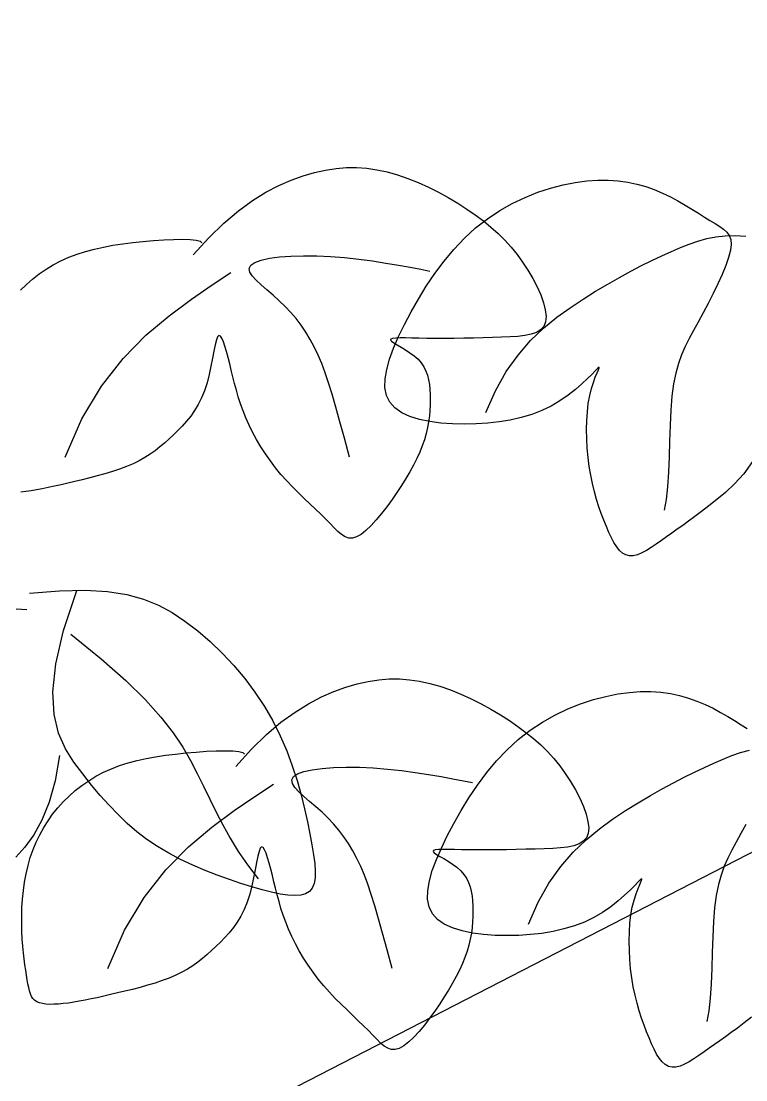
# Model space of a CAD drawing. Extents: x 941299 to 942979, y 2579300 to 2579597.
# Drawn here: x 942765.334 to 942766.765, y 2579508.357 to 2579510.447 of the extents above; entities that cross this region are included whole.
import ezdxf

# ---------------------------------------------------------------- set-up
doc = ezdxf.new("R2010")
doc.units = 0
doc.layers.get('0').update_dxf_attribs({"linetype": 'CONTINUOUS'})
doc.layers.add('LH', color=94, linetype='CONTINUOUS')
doc.layers.add('尺寸标注', color=2, linetype='CONTINUOUS')

# ---------------------------------------------------------------- blocks, each defined once
blk = doc.blocks.new('15')
at = {"layer": 'LH', "color": 38}
for p, q in [((0.2713, 2.2558), (0.2863, 2.2603)), ((0.2863, 2.2603), (0.3008, 2.2635)), ((0.3008, 2.2635), (0.3148, 2.2657)), ((0.3148, 2.2657), (0.3284, 2.2668)), ((0.3284, 2.2668), (0.3418, 2.2669)), ((0.3418, 2.2669), (0.3551, 2.2659)), ((0.3551, 2.2659), (0.3684, 2.2639)), ((0.3684, 2.2639), (0.3818, 2.261)), ((0.3818, 2.261), (0.3954, 2.2571)), ((0.2393, 2.2432), (0.2556, 2.2502)), ((0.2556, 2.2502), (0.2713, 2.2558)), ((0.3954, 2.2571), (0.409, 2.2524)), ((0.409, 2.2524), (0.4227, 2.2469)), ((0.4227, 2.2469), (0.4362, 2.2409)), ((-0.8758, 2.2256), (-0.8594, 2.2299)), ((-0.8594, 2.2299), (-0.8435, 2.2331)), ((-0.8435, 2.2331), (-0.8284, 2.2351)), ((-0.8284, 2.2351), (-0.8139, 2.2361)), ((-0.8139, 2.2361), (-0.8001, 2.2362)), ((-0.8001, 2.2362), (-0.7869, 2.2353)), ((-0.7869, 2.2353), (-0.7743, 2.2335)), ((-0.7743, 2.2335), (-0.7622, 2.231)), ((-0.7622, 2.231), (-0.7506, 2.2277)), ((0.2045, 2.2233), (0.2222, 2.2343)), ((0.2222, 2.2343), (0.2393, 2.2432)), ((0.4362, 2.2409), (0.4495, 2.2342)), ((0.4495, 2.2342), (0.4624, 2.2272)), ((-0.9095, 2.2133), (-0.8926, 2.2201)), ((-0.8926, 2.2201), (-0.8758, 2.2256)), ((-0.7506, 2.2277), (-0.7394, 2.2237)), ((-0.7394, 2.2237), (-0.7286, 2.2192)), ((-0.7286, 2.2192), (-0.7182, 2.2142)), ((0.1861, 2.2099), (0.2045, 2.2233)), ((0.4624, 2.2272), (0.4749, 2.2198)), ((0.4749, 2.2198), (0.4868, 2.2122)), ((-0.9429, 2.196), (-0.9263, 2.2053)), ((-0.9263, 2.2053), (-0.9095, 2.2133)), ((-0.7182, 2.2142), (-0.7083, 2.2089)), ((-0.7083, 2.2089), (-0.6988, 2.2034)), ((-0.6988, 2.2034), (-0.6898, 2.1979)), ((0.167, 2.1937), (0.1861, 2.2099)), ((0.4868, 2.2122), (0.498, 2.2045)), ((0.498, 2.2045), (0.5086, 2.1966)), ((-0.9591, 2.1853), (-0.9429, 2.196)), ((-0.6898, 2.1979), (-0.6813, 2.1926)), ((-0.6813, 2.1926), (-0.6734, 2.1876)), ((-0.6734, 2.1876), (-0.6661, 2.183)), ((0.1472, 2.1744), (0.167, 2.1937)), ((0.5086, 2.1966), (0.5185, 2.1884)), ((0.5185, 2.1884), (0.5279, 2.18)), ((-0.9746, 2.1732), (-0.9591, 2.1853)), ((-0.6661, 2.183), (-0.6593, 2.179)), ((-0.6593, 2.179), (-0.6533, 2.1753)), ((-0.6533, 2.1753), (-0.6481, 2.1717)), ((0.1267, 2.1518), (0.1472, 2.1744)), ((0.5279, 2.18), (0.5367, 2.1712)), ((-1.0031, 2.145), (-0.9893, 2.1597)), ((-0.9893, 2.1597), (-0.9746, 2.1732)), ((-0.6704, 2.1592), (-0.6585, 2.1615)), ((-0.6585, 2.1615), (-0.6461, 2.1629)), ((-0.6481, 2.1717), (-0.6439, 2.1677)), ((-0.6461, 2.1629), (-0.633, 2.1633)), ((-0.6439, 2.1677), (-0.6408, 2.1633)), ((-0.6408, 2.1633), (-0.6388, 2.158)), ((-0.633, 2.1633), (-0.6189, 2.1624)), ((-0.0034, 2.1595), (0.0086, 2.1622)), ((0.0086, 2.1622), (0.021, 2.1645)), ((0.021, 2.1645), (0.0338, 2.1664)), ((0.0338, 2.1664), (0.047, 2.1681)), ((0.047, 2.1681), (0.0605, 2.1695)), ((0.0605, 2.1695), (0.0742, 2.1707)), ((0.0742, 2.1707), (0.0878, 2.1716)), ((0.0878, 2.1716), (0.1007, 2.1722)), ((0.1007, 2.1722), (0.1125, 2.1724)), ((0.1125, 2.1724), (0.1226, 2.1721)), ((0.1226, 2.1721), (0.1306, 2.1713)), ((0.1306, 2.1713), (0.1359, 2.1698)), ((0.1359, 2.1698), (0.138, 2.1676)), ((0.5367, 2.1712), (0.545, 2.1621)), ((0.545, 2.1621), (0.5529, 2.1525)), ((-0.7169, 2.1422), (-0.705, 2.1474)), ((-0.705, 2.1474), (-0.6934, 2.152)), ((-0.6934, 2.152), (-0.6819, 2.156)), ((-0.6819, 2.156), (-0.6704, 2.1592)), ((-0.6382, 2.1516), (-0.6391, 2.1439)), ((-0.6388, 2.158), (-0.6382, 2.1516)), ((-0.0476, 2.144), (-0.0372, 2.1487)), ((-0.0372, 2.1487), (-0.0263, 2.1528)), ((-0.0263, 2.1528), (-0.0151, 2.1564)), ((-0.0151, 2.1564), (-0.0034, 2.1595)), ((0.2161, 2.1449), (0.2271, 2.1473)), ((0.2271, 2.1473), (0.2402, 2.1491)), ((0.2402, 2.1491), (0.2552, 2.1502)), ((0.2552, 2.1502), (0.2717, 2.1507)), ((0.2717, 2.1507), (0.2893, 2.1506)), ((0.2893, 2.1506), (0.3075, 2.1498)), ((0.3075, 2.1498), (0.326, 2.1483)), ((0.326, 2.1483), (0.3446, 2.1463)), ((0.3446, 2.1463), (0.3628, 2.1438)), ((0.5529, 2.1525), (0.5603, 2.1424)), ((-1.0161, 2.1294), (-1.0031, 2.145)), ((-0.7425, 2.1303), (-0.7294, 2.1365)), ((-0.7294, 2.1365), (-0.7169, 2.1422)), ((-0.6415, 2.1345), (-0.6452, 2.1238)), ((-0.6391, 2.1439), (-0.6415, 2.1345)), ((-0.0762, 2.1267), (-0.0671, 2.133)), ((-0.0671, 2.133), (-0.0576, 2.1388)), ((-0.0576, 2.1388), (-0.0476, 2.144)), ((0.2003, 2.1341), (0.2024, 2.1383)), ((0.2011, 2.1293), (0.2003, 2.1341)), ((0.2024, 2.1383), (0.2078, 2.1419)), ((0.2078, 2.1419), (0.2161, 2.1449)), ((0.3628, 2.1438), (0.3804, 2.1411)), ((0.3804, 2.1411), (0.397, 2.1383)), ((0.397, 2.1383), (0.4124, 2.1356)), ((0.4124, 2.1356), (0.4262, 2.1329)), ((0.4262, 2.1329), (0.4381, 2.1306)), ((0.5603, 2.1424), (0.5673, 2.1318)), ((-1.0283, 2.1131), (-1.0161, 2.1294)), ((-0.7704, 2.1162), (-0.7562, 2.1236)), ((-0.7562, 2.1236), (-0.7425, 2.1303)), ((-0.6452, 2.1238), (-0.6499, 2.112)), ((-0.093, 2.1128), (-0.0848, 2.12)), ((-0.0848, 2.12), (-0.0762, 2.1267)), ((0.1518, 2.1122), (0.1761, 2.1286)), ((0.2043, 2.1241), (0.2011, 2.1293)), ((0.2095, 2.1184), (0.2043, 2.1241)), ((0.2161, 2.1122), (0.2095, 2.1184)), ((0.5673, 2.1318), (0.5737, 2.1209)), ((0.5737, 2.1209), (0.5793, 2.1099)), ((-1.0395, 2.0964), (-1.0283, 2.1131)), ((-0.8006, 2.0994), (-0.7852, 2.1082)), ((-0.7852, 2.1082), (-0.7704, 2.1162)), ((-0.6499, 2.112), (-0.6556, 2.0996)), ((-0.1007, 2.1052), (-0.093, 2.1128)), ((0.1243, 2.0936), (0.1518, 2.1122)), ((0.2237, 2.1057), (0.2161, 2.1122)), ((0.2319, 2.0988), (0.2237, 2.1057)), ((0.5793, 2.1099), (0.5841, 2.0992)), ((-1.0499, 2.0795), (-1.0395, 2.0964)), ((-0.8166, 2.0899), (-0.8006, 2.0994)), ((-0.6556, 2.0996), (-0.6618, 2.0868)), ((0.0948, 2.0718), (0.1243, 2.0936)), ((0.24, 2.0915), (0.2319, 2.0988)), ((0.2478, 2.084), (0.24, 2.0915)), ((0.5841, 2.0992), (0.5877, 2.0889)), ((-1.0595, 2.0627), (-1.0499, 2.0795)), ((-0.8503, 2.0682), (-0.8332, 2.0795)), ((-0.8332, 2.0795), (-0.8166, 2.0899)), ((-0.6618, 2.0868), (-0.6683, 2.0739)), ((0.2552, 2.0761), (0.2478, 2.084)), ((0.2621, 2.0679), (0.2552, 2.0761)), ((0.5877, 2.0889), (0.5901, 2.0794)), ((0.5901, 2.0794), (0.5911, 2.0709)), ((-1.0681, 2.0462), (-1.0595, 2.0627)), ((-0.8678, 2.0556), (-0.8503, 2.0682)), ((-0.6683, 2.0739), (-0.675, 2.0613)), ((0.0644, 2.0461), (0.0948, 2.0718)), ((0.2687, 2.0593), (0.2621, 2.0679)), ((0.5904, 2.0636), (0.5881, 2.0577)), ((0.5911, 2.0709), (0.5904, 2.0636)), ((-0.8851, 2.0413), (-0.8678, 2.0556)), ((-0.6815, 2.0494), (-0.6877, 2.0382)), ((-0.675, 2.0613), (-0.6815, 2.0494)), ((0.2748, 2.0502), (0.2687, 2.0593)), ((0.2806, 2.0406), (0.2748, 2.0502)), ((0.5785, 2.0497), (0.5715, 2.0473)), ((0.584, 2.0532), (0.5785, 2.0497)), ((0.5881, 2.0577), (0.584, 2.0532)), ((-1.0759, 2.0303), (-1.0681, 2.0462)), ((-0.9022, 2.0249), (-0.8851, 2.0413)), ((-0.6877, 2.0382), (-0.6934, 2.0276)), ((0.0344, 2.0154), (0.0644, 2.0461)), ((0.1571, 2.0399), (0.1555, 2.0335)), ((0.1588, 2.0441), (0.1571, 2.0399)), ((0.1605, 2.0457), (0.1588, 2.0441)), ((0.1624, 2.0449), (0.1605, 2.0457)), ((0.1643, 2.0421), (0.1624, 2.0449)), ((0.1664, 2.0375), (0.1643, 2.0421)), ((0.1684, 2.0315), (0.1664, 2.0375)), ((0.286, 2.0306), (0.2806, 2.0406)), ((0.3868, 2.041), (0.3863, 2.0398)), ((0.3863, 2.0398), (0.3877, 2.0381)), ((0.3892, 2.0418), (0.3868, 2.041)), ((0.3877, 2.0381), (0.3907, 2.0359)), ((0.3932, 2.0423), (0.3892, 2.0418)), ((0.3907, 2.0359), (0.395, 2.0333)), ((0.3989, 2.0425), (0.3932, 2.0423)), ((0.406, 2.0425), (0.3989, 2.0425)), ((0.4143, 2.0424), (0.406, 2.0425)), ((0.4238, 2.0422), (0.4143, 2.0424)), ((0.4343, 2.042), (0.4238, 2.0422)), ((0.4457, 2.0419), (0.4343, 2.042)), ((0.4577, 2.0419), (0.4457, 2.0419)), ((0.4701, 2.042), (0.4577, 2.0419)), ((0.4829, 2.0422), (0.4701, 2.042)), ((0.4957, 2.0424), (0.4829, 2.0422)), ((0.5084, 2.0427), (0.4957, 2.0424)), ((0.5208, 2.043), (0.5084, 2.0427)), ((0.5326, 2.0434), (0.5208, 2.043)), ((0.5438, 2.0438), (0.5326, 2.0434)), ((0.554, 2.0445), (0.5438, 2.0438)), ((0.5633, 2.0456), (0.554, 2.0445)), ((0.5715, 2.0473), (0.5633, 2.0456)), ((-1.0825, 2.015), (-1.0759, 2.0303)), ((-0.9186, 2.006), (-0.9022, 2.0249)), ((-0.6934, 2.0276), (-0.6987, 2.0171)), ((0.1538, 2.0253), (0.152, 2.0157)), ((0.1555, 2.0335), (0.1538, 2.0253)), ((0.1705, 2.0245), (0.1684, 2.0315)), ((0.1726, 2.0166), (0.1705, 2.0245)), ((0.2911, 2.02), (0.286, 2.0306)), ((0.395, 2.0333), (0.4002, 2.0303)), ((0.4002, 2.0303), (0.4059, 2.0269)), ((0.4059, 2.0269), (0.4118, 2.0231)), ((0.4118, 2.0231), (0.4175, 2.0189)), ((-1.0878, 2.0006), (-1.0825, 2.015)), ((-0.6987, 2.0171), (-0.7034, 2.0062)), ((0.0059, 1.9791), (0.0344, 2.0154)), ((0.152, 2.0157), (0.15, 2.0052)), ((0.1747, 2.0083), (0.1726, 2.0166)), ((0.1768, 1.9999), (0.1747, 2.0083)), ((0.2958, 2.0088), (0.2911, 2.02)), ((0.3004, 1.9967), (0.2958, 2.0088)), ((0.4175, 2.0189), (0.4226, 2.0144)), ((0.4226, 2.0144), (0.4269, 2.0096)), ((0.4269, 2.0096), (0.4303, 2.0045)), ((-1.0916, 1.9871), (-1.0878, 2.0006)), ((-0.9342, 1.9841), (-0.9186, 2.006)), ((-0.7076, 1.9947), (-0.7111, 1.9821)), ((-0.7034, 2.0062), (-0.7076, 1.9947)), ((0.1476, 1.9943), (0.1448, 1.9835)), ((0.15, 2.0052), (0.1476, 1.9943)), ((0.1788, 1.9913), (0.1768, 1.9999)), ((0.3049, 1.9833), (0.3004, 1.9967)), ((0.4303, 2.0045), (0.433, 1.999)), ((0.433, 1.999), (0.435, 1.9934)), ((0.435, 1.9934), (0.4365, 1.9874)), ((-1.0937, 1.9745), (-1.0916, 1.9871)), ((-0.9484, 1.959), (-0.9342, 1.9841)), ((-0.8213, 1.9809), (-0.8273, 1.9749)), ((-0.8167, 1.9857), (-0.8213, 1.9809)), ((-0.817, 1.9769), (-0.8147, 1.9825)), ((-0.8136, 1.9887), (-0.8167, 1.9857)), ((-0.8147, 1.9825), (-0.8129, 1.9866)), ((-0.8121, 1.9899), (-0.8136, 1.9887)), ((-0.8129, 1.9866), (-0.812, 1.9891)), ((-0.812, 1.9891), (-0.8121, 1.9899)), ((-0.7111, 1.9821), (-0.714, 1.9679)), ((-0.02, 1.9361), (0.0059, 1.9791)), ((0.1448, 1.9835), (0.1416, 1.9731)), ((0.181, 1.9826), (0.1788, 1.9913)), ((0.1834, 1.9738), (0.181, 1.9826)), ((0.3095, 1.9683), (0.3049, 1.9833)), ((0.4365, 1.9874), (0.4375, 1.9812)), ((0.4375, 1.9812), (0.4382, 1.9748)), ((-1.0939, 1.9631), (-1.0937, 1.9745)), ((-0.8346, 1.968), (-0.8432, 1.9606)), ((-0.8273, 1.9749), (-0.8346, 1.968)), ((-0.8221, 1.9618), (-0.8196, 1.97)), ((-0.8196, 1.97), (-0.817, 1.9769)), ((-0.714, 1.9679), (-0.7162, 1.9518)), ((0.1416, 1.9731), (0.1377, 1.9635)), ((0.186, 1.9649), (0.1834, 1.9738)), ((0.1889, 1.9558), (0.186, 1.9649)), ((0.3144, 1.9514), (0.3095, 1.9683)), ((0.4382, 1.9748), (0.4385, 1.9682)), ((0.4385, 1.9682), (0.4387, 1.9613)), ((-1.092, 1.9528), (-1.0939, 1.9631)), ((-1.0877, 1.9439), (-1.092, 1.9528)), ((-0.9612, 1.9302), (-0.9484, 1.959)), ((-0.8529, 1.953), (-0.8636, 1.9456)), ((-0.8432, 1.9606), (-0.8529, 1.953)), ((-0.8263, 1.9423), (-0.8244, 1.9525)), ((-0.8244, 1.9525), (-0.8221, 1.9618)), ((-0.7162, 1.9518), (-0.7176, 1.9335)), ((0.1333, 1.9548), (0.1285, 1.9469)), ((0.1377, 1.9635), (0.1333, 1.9548)), ((0.1922, 1.9467), (0.1889, 1.9558)), ((0.3198, 1.9322), (0.3144, 1.9514)), ((0.4386, 1.9543), (0.4383, 1.9471)), ((0.4387, 1.9613), (0.4386, 1.9543)), ((-1.0809, 1.9363), (-1.0877, 1.9439)), ((-0.8752, 1.9388), (-0.8876, 1.9329)), ((-0.8636, 1.9456), (-0.8752, 1.9388)), ((-0.8275, 1.9314), (-0.8263, 1.9423)), ((0.1233, 1.9396), (0.1179, 1.9328)), ((0.1285, 1.9469), (0.1233, 1.9396)), ((0.1959, 1.9373), (0.1922, 1.9467)), ((0.2002, 1.9279), (0.1959, 1.9373)), ((0.4376, 1.9398), (0.4366, 1.9322)), ((0.4383, 1.9471), (0.4376, 1.9398)), ((-1.0719, 1.9301), (-1.0809, 1.9363)), ((-1.061, 1.9251), (-1.0719, 1.9301)), ((-1.0486, 1.9212), (-1.061, 1.9251)), ((-0.9146, 1.9237), (-0.9289, 1.9204)), ((-0.9008, 1.9279), (-0.9146, 1.9237)), ((-0.8876, 1.9329), (-0.9008, 1.9279)), ((-0.8283, 1.9198), (-0.8275, 1.9314)), ((-0.7176, 1.9335), (-0.7186, 1.9136)), ((-0.042, 1.8857), (-0.02, 1.9361)), ((0.1122, 1.9265), (0.1064, 1.9206)), ((0.1179, 1.9328), (0.1122, 1.9265)), ((0.2049, 1.9184), (0.2002, 1.9279)), ((0.3257, 1.9104), (0.3198, 1.9322)), ((0.4352, 1.9245), (0.4334, 1.9166)), ((0.4366, 1.9322), (0.4352, 1.9245)), ((-1.0349, 1.9183), (-1.0486, 1.9212)), ((-1.0203, 1.9164), (-1.0349, 1.9183)), ((-1.005, 1.9153), (-1.0203, 1.9164)), ((-0.9895, 1.9149), (-1.005, 1.9153)), ((-0.974, 1.9152), (-0.9895, 1.9149)), ((-0.9587, 1.9162), (-0.974, 1.9152)), ((-0.9436, 1.918), (-0.9587, 1.9162)), ((-0.9289, 1.9204), (-0.9436, 1.918)), ((-0.8286, 1.9079), (-0.8283, 1.9198)), ((-0.7186, 1.9136), (-0.7192, 1.8928)), ((0.0947, 1.9094), (0.0888, 1.9041)), ((0.1006, 1.9149), (0.0947, 1.9094)), ((0.1064, 1.9206), (0.1006, 1.9149)), ((0.2101, 1.9089), (0.2049, 1.9184)), ((0.3323, 1.8857), (0.3257, 1.9104)), ((0.4334, 1.9166), (0.431, 1.9086)), ((-0.8284, 1.8956), (-0.8286, 1.9079)), ((-0.8277, 1.8833), (-0.8284, 1.8956)), ((0.0828, 1.899), (0.0765, 1.8941)), ((0.0888, 1.9041), (0.0828, 1.899)), ((0.2157, 1.8994), (0.2101, 1.9089)), ((0.2218, 1.89), (0.2157, 1.8994)), ((0.4282, 1.9005), (0.4249, 1.8922)), ((0.431, 1.9086), (0.4282, 1.9005)), ((-0.8266, 1.8711), (-0.8277, 1.8833)), ((-0.7192, 1.8928), (-0.7198, 1.8719)), ((0.063, 1.885), (0.0555, 1.8808)), ((0.07, 1.8895), (0.063, 1.885)), ((0.0765, 1.8941), (0.07, 1.8895)), ((0.2282, 1.8807), (0.2218, 1.89)), ((0.421, 1.8837), (0.4167, 1.8751)), ((0.4249, 1.8922), (0.421, 1.8837)), ((-0.8251, 1.8592), (-0.8266, 1.8711)), ((-0.7198, 1.8719), (-0.7206, 1.8516)), ((0.0297, 1.8698), (0.0202, 1.8666)), ((0.0389, 1.8732), (0.0297, 1.8698)), ((0.0475, 1.8769), (0.0389, 1.8732)), ((0.0555, 1.8808), (0.0475, 1.8769)), ((0.2351, 1.8717), (0.2282, 1.8807)), ((0.2422, 1.863), (0.2351, 1.8717)), ((0.4167, 1.8751), (0.4119, 1.8664)), ((-0.8231, 1.8477), (-0.8251, 1.8592)), ((-0.61, 1.8658), (-0.6216, 1.8496)), ((-0.029, 1.8535), (-0.0383, 1.8514)), ((-0.0194, 1.8558), (-0.029, 1.8535)), ((-0.0095, 1.8583), (-0.0194, 1.8558)), ((0.0004, 1.8609), (-0.0095, 1.8583)), ((0.0104, 1.8637), (0.0004, 1.8609)), ((0.0202, 1.8666), (0.0104, 1.8637)), ((0.2497, 1.8545), (0.2422, 1.863)), ((0.2574, 1.8464), (0.2497, 1.8545)), ((0.4067, 1.8574), (0.401, 1.8483)), ((0.4119, 1.8664), (0.4067, 1.8574)), ((-0.8208, 1.8367), (-0.8231, 1.8477)), ((-0.7206, 1.8516), (-0.7218, 1.8327)), ((-0.6216, 1.8496), (-0.6336, 1.8363)), ((-0.0939, 1.8403), (-0.1005, 1.8395)), ((-0.0869, 1.8414), (-0.0939, 1.8403)), ((-0.0796, 1.8426), (-0.0869, 1.8414)), ((-0.072, 1.844), (-0.0796, 1.8426)), ((-0.0641, 1.8456), (-0.072, 1.844)), ((-0.0558, 1.8474), (-0.0641, 1.8456)), ((-0.0472, 1.8493), (-0.0558, 1.8474)), ((-0.0383, 1.8514), (-0.0472, 1.8493)), ((0.2652, 1.8386), (0.2574, 1.8464)), ((0.401, 1.8483), (0.3949, 1.8391)), ((-0.8182, 1.8261), (-0.8208, 1.8367)), ((-0.8154, 1.816), (-0.8182, 1.8261)), ((-0.7218, 1.8327), (-0.7236, 1.8158)), ((-0.6336, 1.8363), (-0.6455, 1.8252)), ((0.2729, 1.8311), (0.2652, 1.8386)), ((0.2805, 1.8239), (0.2729, 1.8311)), ((0.3884, 1.8297), (0.3817, 1.8203)), ((0.3949, 1.8391), (0.3884, 1.8297)), ((-0.8123, 1.8063), (-0.8154, 1.816)), ((-0.7236, 1.8158), (-0.7263, 1.8018)), ((-0.6569, 1.8158), (-0.6674, 1.8075)), ((-0.6455, 1.8252), (-0.6569, 1.8158)), ((0.2878, 1.817), (0.2805, 1.8239)), ((0.2947, 1.8104), (0.2878, 1.817)), ((0.3747, 1.8114), (0.3677, 1.803)), ((0.3817, 1.8203), (0.3747, 1.8114)), ((-0.8091, 1.7972), (-0.8123, 1.8063)), ((-0.6771, 1.8), (-0.686, 1.7933)), ((-0.6674, 1.8075), (-0.6771, 1.8)), ((0.3011, 1.8041), (0.2947, 1.8104)), ((0.3069, 1.7981), (0.3011, 1.8041)), ((0.3121, 1.7925), (0.3069, 1.7981)), ((0.3677, 1.803), (0.3608, 1.7955)), ((-0.8058, 1.7885), (-0.8091, 1.7972)), ((-0.8025, 1.7803), (-0.8058, 1.7885)), ((-0.6942, 1.7873), (-0.702, 1.7818)), ((-0.686, 1.7933), (-0.6942, 1.7873)), ((0.3171, 1.7877), (0.3121, 1.7925)), ((0.3218, 1.7837), (0.3171, 1.7877)), ((0.3265, 1.7808), (0.3218, 1.7837)), ((0.3477, 1.784), (0.3418, 1.7806)), ((0.3541, 1.7891), (0.3477, 1.784)), ((0.3608, 1.7955), (0.3541, 1.7891)), ((-0.7992, 1.7726), (-0.8025, 1.7803)), ((-0.7959, 1.7655), (-0.7992, 1.7726)), ((-0.7164, 1.7716), (-0.7233, 1.7668)), ((-0.7093, 1.7766), (-0.7164, 1.7716)), ((-0.702, 1.7818), (-0.7093, 1.7766)), ((0.3313, 1.7792), (0.3265, 1.7808)), ((0.3363, 1.7791), (0.3313, 1.7792)), ((0.3418, 1.7806), (0.3363, 1.7791)), ((-0.7925, 1.7591), (-0.7959, 1.7655)), ((-0.7889, 1.7535), (-0.7925, 1.7591)), ((-0.7368, 1.7572), (-0.7433, 1.7528)), ((-0.7301, 1.7619), (-0.7368, 1.7572)), ((-0.7233, 1.7668), (-0.7301, 1.7619)), ((-0.7852, 1.7489), (-0.7889, 1.7535)), ((-0.7811, 1.7453), (-0.7852, 1.7489)), ((-0.7768, 1.7428), (-0.7811, 1.7453)), ((-0.7721, 1.7417), (-0.7768, 1.7428)), ((-0.767, 1.7419), (-0.7721, 1.7417)), ((-0.7616, 1.7432), (-0.767, 1.7419)), ((-0.7558, 1.7456), (-0.7616, 1.7432)), ((-0.7497, 1.7489), (-0.7558, 1.7456)), ((-0.7433, 1.7528), (-0.7497, 1.7489)), ((-0.0889, 1.7066), (-0.0494, 1.7098)), ((-0.0494, 1.7098), (-0.0154, 1.7104)), ((-0.0442, 1.6574), (-0.0265, 1.7101)), ((-0.0154, 1.7104), (0.0139, 1.7087)), ((0.0139, 1.7087), (0.0392, 1.7048)), ((0.0392, 1.7048), (0.0613, 1.6988)), ((0.0613, 1.6988), (0.0809, 1.6908)), ((0.0809, 1.6908), (0.0988, 1.6812)), ((-0.1064, 1.6859), (-0.0923, 1.685)), ((0.0988, 1.6812), (0.1158, 1.6699)), ((0.1158, 1.6699), (0.1325, 1.6571)), ((-0.0543, 1.6134), (-0.0442, 1.6574)), ((-0.0344, 1.6528), (0.0054, 1.6203)), ((0.1325, 1.6571), (0.1488, 1.6431)), ((0.1488, 1.6431), (0.1647, 1.6278)), ((0.0054, 1.6203), (0.0378, 1.5916)), ((0.1647, 1.6278), (0.1799, 1.6115)), ((-0.058, 1.5769), (-0.0543, 1.6134)), ((0.1799, 1.6115), (0.1944, 1.5943)), ((0.0378, 1.5916), (0.0637, 1.5661)), ((0.1944, 1.5943), (0.2079, 1.5763)), ((0.3425, 1.5871), (0.357, 1.5904)), ((0.357, 1.5904), (0.371, 1.5926)), ((0.371, 1.5926), (0.3846, 1.5937)), ((0.3846, 1.5937), (0.398, 1.5937)), ((0.398, 1.5937), (0.4113, 1.5927)), ((0.4113, 1.5927), (0.4246, 1.5908)), ((0.4246, 1.5908), (0.438, 1.5878)), ((-0.0564, 1.5469), (-0.058, 1.5769)), ((0.2079, 1.5763), (0.2203, 1.5576)), ((0.2954, 1.57), (0.3118, 1.5771)), ((0.3118, 1.5771), (0.3275, 1.5827)), ((0.3275, 1.5827), (0.3425, 1.5871)), ((0.438, 1.5878), (0.4515, 1.584)), ((0.4515, 1.584), (0.4652, 1.5792)), ((0.4652, 1.5792), (0.4788, 1.5738)), ((-0.7874, 1.5599), (-0.7722, 1.562)), ((-0.7722, 1.562), (-0.7578, 1.563)), ((-0.7578, 1.563), (-0.744, 1.563)), ((-0.744, 1.563), (-0.7308, 1.5621)), ((-0.7308, 1.5621), (-0.7181, 1.5604)), ((0.0637, 1.5661), (0.0842, 1.5434)), ((0.2607, 1.5501), (0.2784, 1.5611)), ((0.2784, 1.5611), (0.2954, 1.57)), ((0.4788, 1.5738), (0.4924, 1.5677)), ((0.4924, 1.5677), (0.5057, 1.5611)), ((0.5057, 1.5611), (0.5186, 1.554)), ((-0.8533, 1.5402), (-0.8364, 1.5469)), ((-0.8364, 1.5469), (-0.8196, 1.5524)), ((-0.8196, 1.5524), (-0.8032, 1.5567)), ((-0.8032, 1.5567), (-0.7874, 1.5599)), ((-0.7181, 1.5604), (-0.706, 1.5578)), ((-0.706, 1.5578), (-0.6944, 1.5545)), ((-0.6944, 1.5545), (-0.6832, 1.5506)), ((-0.6832, 1.5506), (-0.6724, 1.546)), ((-0.0505, 1.5222), (-0.0564, 1.5469)), ((0.2203, 1.5576), (0.2314, 1.5384)), ((0.2422, 1.5367), (0.2607, 1.5501)), ((0.5186, 1.554), (0.5311, 1.5466)), ((0.5311, 1.5466), (0.5429, 1.539)), ((-0.8701, 1.5321), (-0.8533, 1.5402)), ((-0.6724, 1.546), (-0.662, 1.541)), ((-0.662, 1.541), (-0.6521, 1.5357)), ((-0.6521, 1.5357), (-0.6426, 1.5302)), ((0.0842, 1.5434), (0.1003, 1.5229)), ((0.2231, 1.5205), (0.2422, 1.5367)), ((0.2314, 1.5384), (0.2412, 1.5188)), ((0.5429, 1.539), (0.5542, 1.5313)), ((-0.9029, 1.5121), (-0.8867, 1.5228)), ((-0.8867, 1.5228), (-0.8701, 1.5321)), ((-0.6426, 1.5302), (-0.6336, 1.5248)), ((-0.6336, 1.5248), (-0.6252, 1.5194)), ((-0.6252, 1.5194), (-0.6173, 1.5144)), ((-0.0416, 1.5017), (-0.0505, 1.5222)), ((0.1003, 1.5229), (0.1129, 1.504)), ((0.2034, 1.5013), (0.2231, 1.5205)), ((0.2412, 1.5188), (0.2497, 1.499)), ((0.5542, 1.5313), (0.5647, 1.5234)), ((0.5647, 1.5234), (0.5747, 1.5153)), ((-0.9184, 1.5), (-0.9029, 1.5121)), ((0.5747, 1.5153), (0.5841, 1.5068)), ((0.5841, 1.5068), (0.5929, 1.4981)), ((-0.9331, 1.4865), (-0.9184, 1.5)), ((-0.0495, 1.493), (-0.0552, 1.4596)), ((-0.0307, 1.4842), (-0.0416, 1.5017)), ((0.0648, 1.489), (0.0772, 1.4913)), ((0.0772, 1.4913), (0.09, 1.4933)), ((0.09, 1.4933), (0.1032, 1.4949)), ((0.1032, 1.4949), (0.1167, 1.4963)), ((0.1129, 1.504), (0.1232, 1.4863)), ((0.1167, 1.4963), (0.1304, 1.4975)), ((0.1304, 1.4975), (0.144, 1.4985)), ((0.144, 1.4985), (0.1569, 1.4991)), ((0.1569, 1.4991), (0.1687, 1.4993)), ((0.1687, 1.4993), (0.1788, 1.499)), ((0.1788, 1.499), (0.1867, 1.4981)), ((0.1829, 1.4786), (0.2034, 1.5013)), ((0.1867, 1.4981), (0.192, 1.4967)), ((0.192, 1.4967), (0.1942, 1.4945)), ((0.2497, 1.499), (0.2571, 1.4793)), ((0.5929, 1.4981), (0.6012, 1.4889)), ((-0.947, 1.4719), (-0.9331, 1.4865)), ((-0.6488, 1.4742), (-0.6372, 1.4788)), ((-0.6372, 1.4788), (-0.6258, 1.4828)), ((-0.6258, 1.4828), (-0.6142, 1.486)), ((-0.0189, 1.4687), (-0.0307, 1.4842)), ((0.019, 1.4756), (0.0298, 1.4797)), ((0.0298, 1.4797), (0.0411, 1.4833)), ((0.0411, 1.4833), (0.0527, 1.4864)), ((0.0527, 1.4864), (0.0648, 1.489)), ((0.1232, 1.4863), (0.132, 1.4693)), ((0.2571, 1.4793), (0.2633, 1.4599)), ((0.2964, 1.4759), (0.3114, 1.4771)), ((0.3114, 1.4771), (0.3279, 1.4776)), ((0.3279, 1.4776), (0.3454, 1.4774)), ((0.3454, 1.4774), (0.3637, 1.4766)), ((0.6012, 1.4889), (0.6091, 1.4793)), ((0.6091, 1.4793), (0.6165, 1.4692)), ((-0.96, 1.4563), (-0.947, 1.4719)), ((-0.6863, 1.4571), (-0.6733, 1.4633)), ((-0.6733, 1.4633), (-0.6608, 1.469)), ((-0.6608, 1.469), (-0.6488, 1.4742)), ((-0.0072, 1.4541), (-0.0189, 1.4687)), ((-0.0109, 1.4598), (-0.0014, 1.4656)), ((-0.0014, 1.4656), (0.0086, 1.4709)), ((0.0086, 1.4709), (0.019, 1.4756)), ((0.132, 1.4693), (0.1402, 1.4524)), ((0.2565, 1.4609), (0.2586, 1.4651)), ((0.2586, 1.4651), (0.264, 1.4687)), ((0.264, 1.4687), (0.2723, 1.4717)), ((0.2723, 1.4717), (0.2832, 1.4741)), ((0.2832, 1.4741), (0.2964, 1.4759)), ((0.3637, 1.4766), (0.3822, 1.4751)), ((0.3822, 1.4751), (0.4008, 1.4731)), ((0.4008, 1.4731), (0.419, 1.4707)), ((0.419, 1.4707), (0.4366, 1.468)), ((0.4366, 1.468), (0.4532, 1.4652)), ((0.4532, 1.4652), (0.4686, 1.4624)), ((0.6165, 1.4692), (0.6234, 1.4586)), ((-0.9721, 1.44), (-0.96, 1.4563)), ((-0.7142, 1.4431), (-0.7, 1.4504)), ((-0.7, 1.4504), (-0.6863, 1.4571)), ((-0.0552, 1.4596), (-0.063, 1.4315)), ((-0.0287, 1.4468), (-0.02, 1.4536)), ((-0.02, 1.4536), (-0.0109, 1.4598)), ((0.0043, 1.4404), (-0.0072, 1.4541)), ((0.1402, 1.4524), (0.1484, 1.4355)), ((0.2079, 1.439), (0.2322, 1.4554)), ((0.2573, 1.4562), (0.2565, 1.4609)), ((0.2605, 1.4509), (0.2573, 1.4562)), ((0.2657, 1.4452), (0.2605, 1.4509)), ((0.2633, 1.4599), (0.2687, 1.441)), ((0.4686, 1.4624), (0.4824, 1.4598)), ((0.4824, 1.4598), (0.4943, 1.4575)), ((0.6234, 1.4586), (0.6299, 1.4477)), ((-0.9834, 1.4232), (-0.9721, 1.44)), ((-0.7291, 1.435), (-0.7142, 1.4431)), ((-0.0445, 1.432), (-0.0368, 1.4396)), ((-0.0368, 1.4396), (-0.0287, 1.4468)), ((0.0159, 1.4274), (0.0043, 1.4404)), ((0.1484, 1.4355), (0.1567, 1.4185)), ((0.1805, 1.4204), (0.2079, 1.439)), ((0.2723, 1.4391), (0.2657, 1.4452)), ((0.2687, 1.441), (0.2732, 1.4229)), ((0.2799, 1.4325), (0.2723, 1.4391)), ((0.6299, 1.4477), (0.6355, 1.4368)), ((0.6355, 1.4368), (0.6403, 1.426)), ((-0.9938, 1.4063), (-0.9834, 1.4232)), ((-0.7605, 1.4167), (-0.7445, 1.4263)), ((-0.7445, 1.4263), (-0.7291, 1.435)), ((-0.063, 1.4315), (-0.0726, 1.4079)), ((-0.0584, 1.4157), (-0.0517, 1.4241)), ((-0.0517, 1.4241), (-0.0445, 1.432)), ((0.0277, 1.4151), (0.0159, 1.4274)), ((0.2732, 1.4229), (0.277, 1.4058)), ((0.288, 1.4256), (0.2799, 1.4325)), ((0.2962, 1.4184), (0.288, 1.4256)), ((0.6403, 1.426), (0.6439, 1.4158)), ((-0.7771, 1.4064), (-0.7605, 1.4167)), ((-0.0726, 1.4079), (-0.0834, 1.3884)), ((-0.0645, 1.4071), (-0.0584, 1.4157)), ((0.0398, 1.4036), (0.0277, 1.4151)), ((0.151, 1.3986), (0.1805, 1.4204)), ((0.1567, 1.4185), (0.1655, 1.4015)), ((0.304, 1.4108), (0.2962, 1.4184)), ((0.3114, 1.403), (0.304, 1.4108)), ((0.6439, 1.4158), (0.6463, 1.4063)), ((-1.0033, 1.3895), (-0.9938, 1.4063)), ((-0.8116, 1.3824), (-0.7942, 1.395)), ((-0.7942, 1.395), (-0.7771, 1.4064)), ((-0.0754, 1.3887), (-0.0702, 1.3981)), ((-0.0702, 1.3981), (-0.0645, 1.4071)), ((0.0524, 1.3927), (0.0398, 1.4036)), ((0.1206, 1.3729), (0.151, 1.3986)), ((0.1655, 1.4015), (0.1752, 1.3842)), ((0.277, 1.4058), (0.2803, 1.3899)), ((0.3183, 1.3947), (0.3114, 1.403)), ((0.3249, 1.3861), (0.3183, 1.3947)), ((0.6463, 1.4063), (0.6473, 1.3977)), ((0.6473, 1.3977), (0.6466, 1.3904)), ((-1.012, 1.373), (-1.0033, 1.3895)), ((-0.829, 1.3681), (-0.8116, 1.3824)), ((-0.6188, 1.3882), (-0.6254, 1.3762)), ((-0.0834, 1.3884), (-0.095, 1.3723)), ((-0.08, 1.379), (-0.0754, 1.3887)), ((0.0656, 1.3826), (0.0524, 1.3927)), ((0.0796, 1.3731), (0.0656, 1.3826)), ((0.1752, 1.3842), (0.186, 1.3667)), ((0.2803, 1.3899), (0.283, 1.3754)), ((0.331, 1.377), (0.3249, 1.3861)), ((0.6402, 1.38), (0.6346, 1.3766)), ((0.6442, 1.3845), (0.6402, 1.38)), ((0.6466, 1.3904), (0.6442, 1.3845)), ((-1.0197, 1.3571), (-1.012, 1.373)), ((-0.846, 1.3517), (-0.829, 1.3681)), ((-0.6254, 1.3762), (-0.6315, 1.365)), ((-0.095, 1.3723), (-0.107, 1.359)), ((-0.0878, 1.3588), (-0.0842, 1.3691)), ((-0.0842, 1.3691), (-0.08, 1.379)), ((0.0945, 1.3643), (0.0796, 1.3731)), ((0.0906, 1.3423), (0.1206, 1.3729)), ((0.186, 1.3667), (0.1982, 1.3489)), ((0.2133, 1.3668), (0.2117, 1.3603)), ((0.2149, 1.371), (0.2133, 1.3668)), ((0.2167, 1.3726), (0.2149, 1.371)), ((0.2186, 1.3718), (0.2167, 1.3726)), ((0.2205, 1.3689), (0.2186, 1.3718)), ((0.2225, 1.3644), (0.2205, 1.3689)), ((0.283, 1.3754), (0.2852, 1.3623)), ((0.3368, 1.3675), (0.331, 1.377)), ((0.3422, 1.3574), (0.3368, 1.3675)), ((0.443, 1.3678), (0.4425, 1.3666)), ((0.4425, 1.3666), (0.4439, 1.3649)), ((0.4453, 1.3687), (0.443, 1.3678)), ((0.4494, 1.3691), (0.4453, 1.3687)), ((0.4551, 1.3693), (0.4494, 1.3691)), ((0.4621, 1.3693), (0.4551, 1.3693)), ((0.4705, 1.3692), (0.4621, 1.3693)), ((0.48, 1.369), (0.4705, 1.3692)), ((0.4905, 1.3689), (0.48, 1.369)), ((0.5018, 1.3688), (0.4905, 1.3689)), ((0.5138, 1.3688), (0.5018, 1.3688)), ((0.5263, 1.3689), (0.5138, 1.3688)), ((0.5391, 1.369), (0.5263, 1.3689)), ((0.5519, 1.3692), (0.5391, 1.369)), ((0.5646, 1.3695), (0.5519, 1.3692)), ((0.5769, 1.3698), (0.5646, 1.3695)), ((0.5888, 1.3702), (0.5769, 1.3698)), ((0.5999, 1.3707), (0.5888, 1.3702)), ((0.6102, 1.3714), (0.5999, 1.3707)), ((0.6195, 1.3724), (0.6102, 1.3714)), ((0.6277, 1.3741), (0.6195, 1.3724)), ((0.6346, 1.3766), (0.6277, 1.3741)), ((-1.0263, 1.3419), (-1.0197, 1.3571)), ((-0.8625, 1.3328), (-0.846, 1.3517)), ((-0.6373, 1.3544), (-0.6425, 1.3439)), ((-0.6315, 1.365), (-0.6373, 1.3544)), ((-0.0908, 1.3482), (-0.0878, 1.3588)), ((0.11, 1.3561), (0.0945, 1.3643)), ((0.126, 1.3485), (0.11, 1.3561)), ((0.21, 1.3521), (0.2082, 1.3425)), ((0.2117, 1.3603), (0.21, 1.3521)), ((0.2246, 1.3584), (0.2225, 1.3644)), ((0.2267, 1.3513), (0.2246, 1.3584)), ((0.2852, 1.3623), (0.2866, 1.3507)), ((0.3473, 1.3469), (0.3422, 1.3574)), ((0.4439, 1.3649), (0.4469, 1.3628)), ((0.4469, 1.3628), (0.4512, 1.3602)), ((0.4512, 1.3602), (0.4564, 1.3572)), ((0.4564, 1.3572), (0.4621, 1.3537)), ((0.4621, 1.3537), (0.468, 1.3499)), ((-1.0316, 1.3274), (-1.0263, 1.3419)), ((-0.6425, 1.3439), (-0.6472, 1.3331)), ((-0.0933, 1.3373), (-0.0908, 1.3482)), ((0.0621, 1.3059), (0.0906, 1.3423)), ((0.1422, 1.3416), (0.126, 1.3485)), ((0.1583, 1.3353), (0.1422, 1.3416)), ((0.1982, 1.3489), (0.2121, 1.3307)), ((0.2082, 1.3425), (0.2062, 1.3321)), ((0.2288, 1.3435), (0.2267, 1.3513)), ((0.2309, 1.3352), (0.2288, 1.3435)), ((0.2866, 1.3507), (0.2873, 1.3405)), ((0.2873, 1.3405), (0.2871, 1.3318)), ((0.352, 1.3356), (0.3473, 1.3469)), ((0.468, 1.3499), (0.4737, 1.3458)), ((0.4737, 1.3458), (0.4788, 1.3413)), ((0.4788, 1.3413), (0.4831, 1.3364)), ((-1.0355, 1.3139), (-1.0316, 1.3274)), ((-0.878, 1.311), (-0.8625, 1.3328)), ((-0.6472, 1.3331), (-0.6514, 1.3216)), ((-0.0969, 1.3151), (-0.0954, 1.3262)), ((-0.0954, 1.3262), (-0.0933, 1.3373)), ((0.1742, 1.3296), (0.1583, 1.3353)), ((0.1895, 1.3245), (0.1742, 1.3296)), ((0.204, 1.32), (0.1895, 1.3245)), ((0.2062, 1.3321), (0.2038, 1.3212)), ((0.2329, 1.3267), (0.2309, 1.3352)), ((0.235, 1.3182), (0.2329, 1.3267)), ((0.2858, 1.3244), (0.2833, 1.3185)), ((0.2871, 1.3318), (0.2858, 1.3244)), ((0.3565, 1.3235), (0.352, 1.3356)), ((0.4831, 1.3364), (0.4865, 1.3313)), ((0.4865, 1.3313), (0.4892, 1.3259)), ((0.4892, 1.3259), (0.4912, 1.3202)), ((-1.0376, 1.3013), (-1.0355, 1.3139)), ((-0.8923, 1.2858), (-0.878, 1.311)), ((-0.7605, 1.3125), (-0.7651, 1.3078)), ((-0.7574, 1.3156), (-0.7605, 1.3125)), ((-0.7585, 1.3093), (-0.7567, 1.3135)), ((-0.7559, 1.3167), (-0.7574, 1.3156)), ((-0.7567, 1.3135), (-0.7558, 1.316)), ((-0.7558, 1.316), (-0.7559, 1.3167)), ((-0.6514, 1.3216), (-0.6549, 1.3089)), ((-0.098, 1.3039), (-0.0969, 1.3151)), ((0.201, 1.3103), (0.1977, 1.2999)), ((0.2038, 1.3212), (0.201, 1.3103)), ((0.2175, 1.3161), (0.204, 1.32)), ((0.2299, 1.3129), (0.2175, 1.3161)), ((0.2413, 1.3105), (0.2299, 1.3129)), ((0.2372, 1.3095), (0.235, 1.3182)), ((0.2514, 1.309), (0.2413, 1.3105)), ((0.2745, 1.3109), (0.2681, 1.3091)), ((0.2796, 1.314), (0.2745, 1.3109)), ((0.2833, 1.3185), (0.2796, 1.314)), ((0.3611, 1.3101), (0.3565, 1.3235)), ((0.3657, 1.2952), (0.3611, 1.3101)), ((0.4912, 1.3202), (0.4927, 1.3142)), ((0.4927, 1.3142), (0.4937, 1.308)), ((-1.0378, 1.2899), (-1.0376, 1.3013)), ((-0.7711, 1.3018), (-0.7784, 1.2949)), ((-0.7651, 1.3078), (-0.7711, 1.3018)), ((-0.766, 1.2886), (-0.7634, 1.2968)), ((-0.7634, 1.2968), (-0.7608, 1.3037)), ((-0.7608, 1.3037), (-0.7585, 1.3093)), ((-0.6549, 1.3089), (-0.6578, 1.2947)), ((-0.0988, 1.2929), (-0.098, 1.3039)), ((0.0362, 1.263), (0.0621, 1.3059)), ((0.1977, 1.2999), (0.1939, 1.2904)), ((0.2396, 1.3007), (0.2372, 1.3095)), ((0.2422, 1.2917), (0.2396, 1.3007)), ((0.2604, 1.3085), (0.2514, 1.309)), ((0.2681, 1.3091), (0.2604, 1.3085)), ((0.4937, 1.308), (0.4944, 1.3016)), ((0.4944, 1.3016), (0.4947, 1.295)), ((-1.0358, 1.2797), (-1.0378, 1.2899)), ((-0.905, 1.257), (-0.8923, 1.2858)), ((-0.787, 1.2874), (-0.7967, 1.2798)), ((-0.7784, 1.2949), (-0.787, 1.2874)), ((-0.7683, 1.2794), (-0.766, 1.2886)), ((-0.6578, 1.2947), (-0.66, 1.2786)), ((-0.0992, 1.2714), (-0.0991, 1.282)), ((-0.0991, 1.282), (-0.0988, 1.2929)), ((0.1939, 1.2904), (0.1895, 1.2817)), ((0.2451, 1.2827), (0.2422, 1.2917)), ((0.2484, 1.2735), (0.2451, 1.2827)), ((0.3706, 1.2782), (0.3657, 1.2952)), ((0.4947, 1.295), (0.4949, 1.2882)), ((0.4949, 1.2882), (0.4948, 1.2812)), ((-1.0315, 1.2707), (-1.0358, 1.2797)), ((-1.0247, 1.2632), (-1.0315, 1.2707)), ((-0.8074, 1.2724), (-0.819, 1.2656)), ((-0.7967, 1.2798), (-0.8074, 1.2724)), ((-0.7714, 1.2582), (-0.7701, 1.2692)), ((-0.7701, 1.2692), (-0.7683, 1.2794)), ((-0.66, 1.2786), (-0.6615, 1.2603)), ((-0.0989, 1.2612), (-0.0992, 1.2714)), ((0.1847, 1.2737), (0.1795, 1.2664)), ((0.1895, 1.2817), (0.1847, 1.2737)), ((0.2521, 1.2642), (0.2484, 1.2735)), ((0.3759, 1.2591), (0.3706, 1.2782)), ((0.4945, 1.274), (0.4938, 1.2666)), ((0.4948, 1.2812), (0.4945, 1.274)), ((-1.0158, 1.2569), (-1.0247, 1.2632)), ((-1.0049, 1.2519), (-1.0158, 1.2569)), ((-0.8446, 1.2547), (-0.8584, 1.2506)), ((-0.8314, 1.2597), (-0.8446, 1.2547)), ((-0.819, 1.2656), (-0.8314, 1.2597)), ((-0.7721, 1.2467), (-0.7714, 1.2582)), ((-0.6615, 1.2603), (-0.6624, 1.2404)), ((-0.0985, 1.2514), (-0.0989, 1.2612)), ((0.0142, 1.2126), (0.0362, 1.263)), ((0.1741, 1.2597), (0.1684, 1.2534)), ((0.1795, 1.2664), (0.1741, 1.2597)), ((0.2563, 1.2547), (0.2521, 1.2642)), ((0.2611, 1.2452), (0.2563, 1.2547)), ((0.3818, 1.2372), (0.3759, 1.2591)), ((0.4928, 1.2591), (0.4914, 1.2513)), ((0.4938, 1.2666), (0.4928, 1.2591)), ((-0.9924, 1.248), (-1.0049, 1.2519)), ((-0.9787, 1.2451), (-0.9924, 1.248)), ((-0.9641, 1.2432), (-0.9787, 1.2451)), ((-0.9489, 1.2421), (-0.9641, 1.2432)), ((-0.9334, 1.2418), (-0.9489, 1.2421)), ((-0.9179, 1.2421), (-0.9334, 1.2418)), ((-0.9025, 1.2431), (-0.9179, 1.2421)), ((-0.8875, 1.2448), (-0.9025, 1.2431)), ((-0.8727, 1.2473), (-0.8875, 1.2448)), ((-0.8584, 1.2506), (-0.8727, 1.2473)), ((-0.7724, 1.2347), (-0.7721, 1.2467)), ((-0.6624, 1.2404), (-0.6631, 1.2196)), ((-0.0978, 1.2422), (-0.0985, 1.2514)), ((-0.0969, 1.2334), (-0.0978, 1.2422)), ((0.1568, 1.2418), (0.1509, 1.2363)), ((0.1626, 1.2474), (0.1568, 1.2418)), ((0.1684, 1.2534), (0.1626, 1.2474)), ((0.2663, 1.2357), (0.2611, 1.2452)), ((0.4895, 1.2435), (0.4872, 1.2355)), ((0.4914, 1.2513), (0.4895, 1.2435)), ((-0.7722, 1.2225), (-0.7724, 1.2347)), ((-0.096, 1.2252), (-0.0969, 1.2334)), ((0.145, 1.231), (0.139, 1.2259)), ((0.1509, 1.2363), (0.145, 1.231)), ((0.2719, 1.2262), (0.2663, 1.2357)), ((0.278, 1.2168), (0.2719, 1.2262)), ((0.3885, 1.2125), (0.3818, 1.2372)), ((0.4844, 1.2273), (0.481, 1.219)), ((0.4872, 1.2355), (0.4844, 1.2273)), ((-0.7716, 1.2102), (-0.7722, 1.2225)), ((-0.6631, 1.2196), (-0.6637, 1.1987)), ((-0.0949, 1.2175), (-0.096, 1.2252)), ((-0.0939, 1.2103), (-0.0949, 1.2175)), ((0.1261, 1.2163), (0.1191, 1.2119)), ((0.1327, 1.221), (0.1261, 1.2163)), ((0.139, 1.2259), (0.1327, 1.221)), ((0.2844, 1.2076), (0.278, 1.2168)), ((0.481, 1.219), (0.4772, 1.2106)), ((-0.7705, 1.198), (-0.7716, 1.2102)), ((-0.6637, 1.1987), (-0.6644, 1.1784)), ((-0.0928, 1.2037), (-0.0939, 1.2103)), ((-0.0918, 1.1977), (-0.0928, 1.2037)), ((0.0951, 1.2001), (0.0859, 1.1966)), ((0.1037, 1.2037), (0.0951, 1.2001)), ((0.1117, 1.2077), (0.1037, 1.2037)), ((0.1191, 1.2119), (0.1117, 1.2077)), ((0.2912, 1.1986), (0.2844, 1.2076)), ((0.2984, 1.1898), (0.2912, 1.1986)), ((0.4729, 1.202), (0.4681, 1.1932)), ((0.4772, 1.2106), (0.4729, 1.202)), ((-0.7689, 1.1861), (-0.7705, 1.198)), ((-0.767, 1.1746), (-0.7689, 1.1861)), ((-0.0909, 1.1923), (-0.0918, 1.1977)), ((-0.0899, 1.1874), (-0.0909, 1.1923)), ((-0.0889, 1.183), (-0.0899, 1.1874)), ((0.0466, 1.1851), (0.0368, 1.1827)), ((0.0566, 1.1877), (0.0466, 1.1851)), ((0.0665, 1.1905), (0.0566, 1.1877)), ((0.0764, 1.1935), (0.0665, 1.1905)), ((0.0859, 1.1966), (0.0764, 1.1935)), ((0.3059, 1.1814), (0.2984, 1.1898)), ((0.4681, 1.1932), (0.4629, 1.1843)), ((-0.7647, 1.1635), (-0.767, 1.1746)), ((-0.6644, 1.1784), (-0.6656, 1.1595)), ((-0.0877, 1.1792), (-0.0889, 1.183)), ((-0.0863, 1.1759), (-0.0877, 1.1792)), ((-0.0845, 1.1731), (-0.0863, 1.1759)), ((-0.0822, 1.1708), (-0.0845, 1.1731)), ((-0.0794, 1.1689), (-0.0822, 1.1708)), ((-0.0158, 1.1709), (-0.0234, 1.1694)), ((-0.0079, 1.1725), (-0.0158, 1.1709)), ((0.0004, 1.1742), (-0.0079, 1.1725)), ((0.0089, 1.1761), (0.0004, 1.1742)), ((0.0179, 1.1782), (0.0089, 1.1761)), ((0.0271, 1.1804), (0.0179, 1.1782)), ((0.0368, 1.1827), (0.0271, 1.1804)), ((0.3136, 1.1733), (0.3059, 1.1814)), ((0.3214, 1.1655), (0.3136, 1.1733)), ((0.4572, 1.1752), (0.4511, 1.1659)), ((0.4629, 1.1843), (0.4572, 1.1752)), ((-0.7621, 1.1529), (-0.7647, 1.1635)), ((-0.6656, 1.1595), (-0.6674, 1.1427)), ((-0.0759, 1.1675), (-0.0794, 1.1689)), ((-0.0719, 1.1664), (-0.0759, 1.1675)), ((-0.0673, 1.1658), (-0.0719, 1.1664)), ((-0.0622, 1.1654), (-0.0673, 1.1658)), ((-0.0567, 1.1655), (-0.0622, 1.1654)), ((-0.0507, 1.1658), (-0.0567, 1.1655)), ((-0.0444, 1.1664), (-0.0507, 1.1658)), ((-0.0377, 1.1672), (-0.0444, 1.1664)), ((-0.0307, 1.1682), (-0.0377, 1.1672)), ((-0.0234, 1.1694), (-0.0307, 1.1682)), ((0.3291, 1.158), (0.3214, 1.1655)), ((0.3367, 1.1508), (0.3291, 1.158)), ((0.4446, 1.1565), (0.4378, 1.1472)), ((0.4511, 1.1659), (0.4446, 1.1565)), ((-0.7592, 1.1428), (-0.7621, 1.1529)), ((-0.7561, 1.1332), (-0.7592, 1.1428)), ((-0.6674, 1.1427), (-0.6701, 1.1287)), ((0.344, 1.1439), (0.3367, 1.1508)), ((0.3509, 1.1373), (0.344, 1.1439)), ((0.4378, 1.1472), (0.4309, 1.1382)), ((-0.7529, 1.124), (-0.7561, 1.1332)), ((-0.6112, 1.1343), (-0.6209, 1.1269)), ((0.3573, 1.1309), (0.3509, 1.1373)), ((0.363, 1.1249), (0.3573, 1.1309)), ((0.4239, 1.1298), (0.417, 1.1223)), ((0.4309, 1.1382), (0.4239, 1.1298)), ((-0.7497, 1.1153), (-0.7529, 1.124)), ((-0.7463, 1.1071), (-0.7497, 1.1153)), ((-0.6298, 1.1202), (-0.6381, 1.1142)), ((-0.6209, 1.1269), (-0.6298, 1.1202)), ((0.3683, 1.1194), (0.363, 1.1249)), ((0.3732, 1.1145), (0.3683, 1.1194)), ((0.4103, 1.1159), (0.4039, 1.1109)), ((0.417, 1.1223), (0.4103, 1.1159)), ((-0.743, 1.0994), (-0.7463, 1.1071)), ((-0.6532, 1.1034), (-0.6602, 1.0985)), ((-0.6458, 1.1086), (-0.6532, 1.1034)), ((-0.6381, 1.1142), (-0.6458, 1.1086)), ((0.378, 1.1105), (0.3732, 1.1145)), ((0.3827, 1.1076), (0.378, 1.1105)), ((0.3874, 1.106), (0.3827, 1.1076)), ((0.3925, 1.1059), (0.3874, 1.106)), ((0.3979, 1.1075), (0.3925, 1.1059)), ((0.4039, 1.1109), (0.3979, 1.1075)), ((-0.7397, 1.0923), (-0.743, 1.0994)), ((-0.7363, 1.0859), (-0.7397, 1.0923)), ((-0.6739, 1.0888), (-0.6806, 1.084)), ((-0.6671, 1.0936), (-0.6739, 1.0888)), ((-0.6602, 1.0985), (-0.6671, 1.0936)), ((-0.7327, 1.0803), (-0.7363, 1.0859)), ((-0.729, 1.0757), (-0.7327, 1.0803)), ((-0.725, 1.0721), (-0.729, 1.0757)), ((-0.6935, 1.0757), (-0.6996, 1.0725)), ((-0.6871, 1.0796), (-0.6935, 1.0757)), ((-0.6806, 1.084), (-0.6871, 1.0796)), ((-0.7207, 1.0697), (-0.725, 1.0721)), ((-0.716, 1.0685), (-0.7207, 1.0697)), ((-0.7109, 1.0687), (-0.716, 1.0685)), ((-0.7054, 1.0701), (-0.7109, 1.0687)), ((-0.6996, 1.0725), (-0.7054, 1.0701))]:
    blk.add_line(p, q, dxfattribs=at)

msp = doc.modelspace()

# ---------------------------------------------------------------- linework, layer by layer
msp.add_line((942786.96557, 2579519.19091), (942762.52067, 2579506.61727))

# ---------------------------------------------------------------- block references
at = {"layer": '尺寸标注', "color": 3, "xscale": 1.5, "yscale": 1.5, "zscale": 1.5}
for p in [(942767.69313, 2579506.77929), (942765.48362, 2579506.7582)]:
    msp.add_blockref('15', p, dxfattribs=at)

doc.saveas('drawing.dxf')
